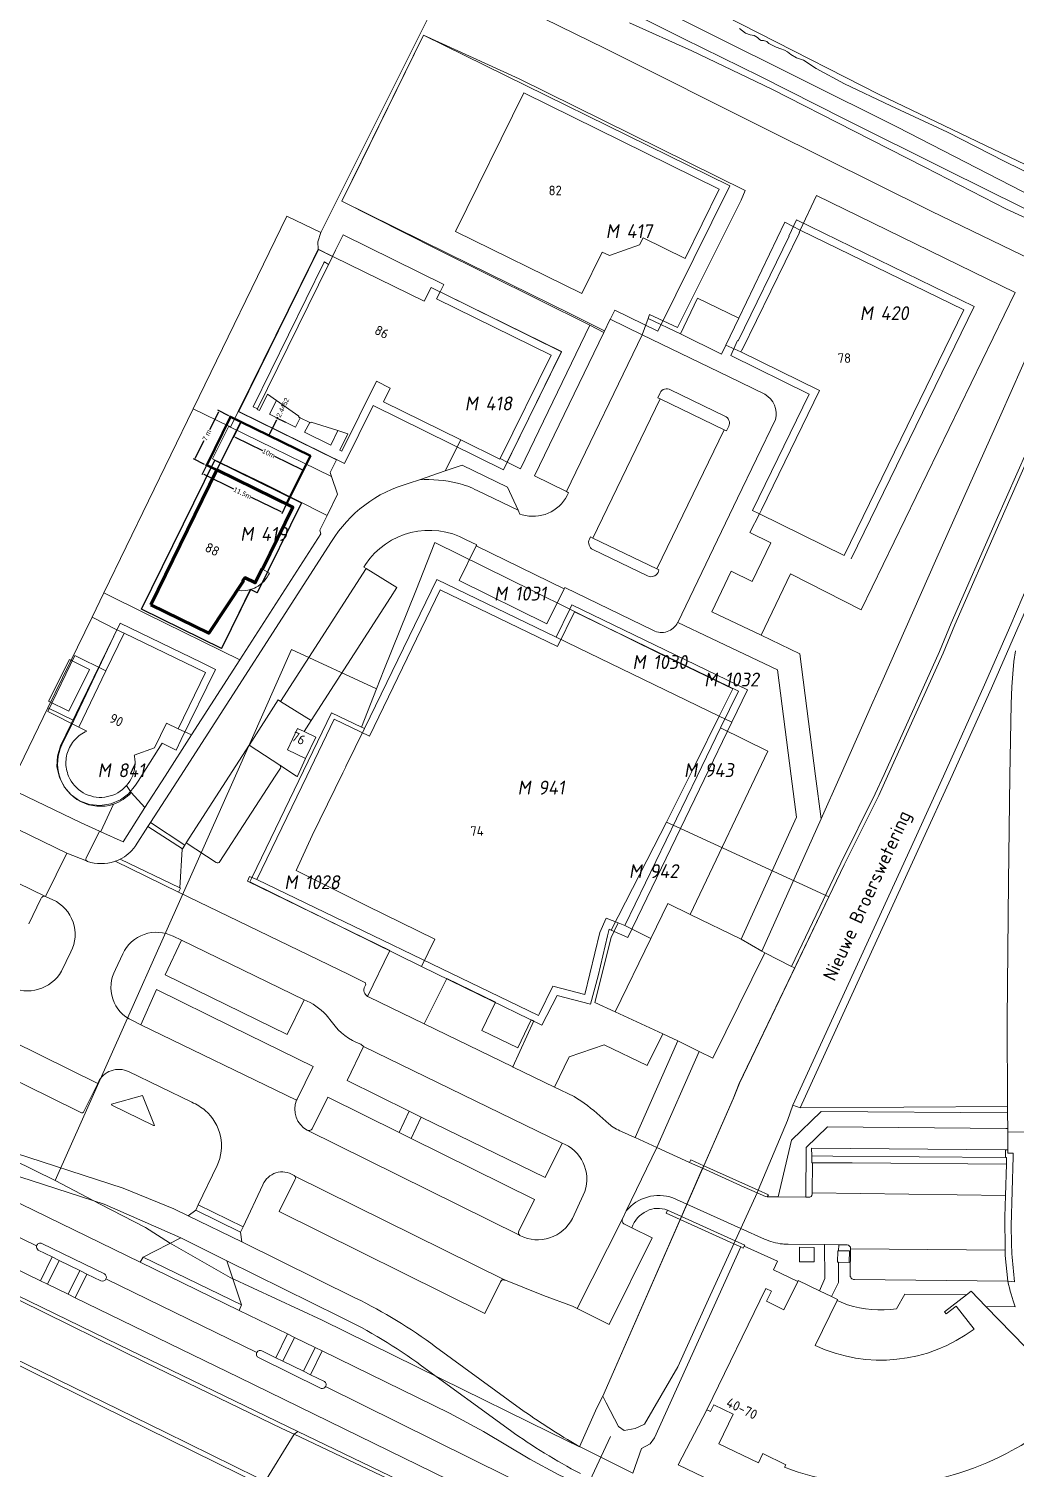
# Model space of a CAD drawing. Header units: metres. Extents: x 152715 to 153336, y 472170 to 473297.
# Drawn here: x 153103.4 to 153231.1, y 472910.4 to 473096.8 of the extents above; entities that cross this region are included whole.
import ezdxf
from ezdxf.enums import TextEntityAlignment as Align
from ezdxf.lldxf.tags import DXFTag

# ---------------------------------------------------------------- set-up
doc = ezdxf.new("R2010")
doc.units = ezdxf.units.M
for name, color, linetype, lineweight in [('B-WE-KG-GRENS_KADASTRAAL-G', 150, 'KG-KADASTRAAL-SO', 18), ('B-WE-OG-BEBOUWING-T50', 7, 'Continuous', 50), ('B-WE-OG-TOPOGRAFIE-G', 8, 'Continuous', 0), ('B-WE-OG-TOPOGRAFIE-T70', 7, 'Continuous', 70)]:
    doc.layers.add(name, color=color, linetype=linetype, lineweight=lineweight)
doc.layers.add('B-WE-KG-GRENS_KADASTRAAL-S', color=7, linetype='Continuous')
doc.styles.add('Legend', font='calibri.ttf')
doc.styles.add('NLCS-ISO', font='', dxfattribs={"height": 1.8})
doc.styles.add('NLCS-ISO-M250-T50', font='', dxfattribs={"height": 1.25})
doc.styles.add('NLCS-ISO-M250-T70', font='', dxfattribs={"height": 1.75})
doc.styles.get("Standard").update_dxf_attribs({"font": 'arial.ttf'})
doc.styles.get('NLCS-ISO').set_extended_font_data('NLCS-ISO')
doc.styles.get('NLCS-ISO-M250-T50').set_extended_font_data('NLCS-ISO')
doc.styles.get('NLCS-ISO-M250-T70').set_extended_font_data('NLCS-ISO')
tags = doc.linetypes.add('KG-KADASTRAAL-SO', pattern='A,5.5,-2,["K",Standard,S=1.8,R=0,X=0,Y=-0.9],-2,5.5,-2,[5,NLCS.SHX,S=0.75,R=0,X=0,Y=0],-2', length=19).pattern_tags.tags
tags[6] = DXFTag(74, 10)
doc.dimstyles.get("Standard").update_dxf_attribs({"dimtxt": 0.63, "dimasz": 0.18, "dimexe": 0.18, "dimexo": 0.0625, "dimgap": 0.09, "dimtad": 0, "dimdec": 4, "dimzin": 0, "dimdsep": 46, "dimtxsty": 'Standard', "dimcen": 0.09, "dimadec": 0, "dimazin": 0, "dimtfac": 1, "dimtdec": 4, "dimtofl": 0, "dimtmove": 0, "dimatfit": 3, "dimfxl": 1, "dimtolj": 1, "dimtzin": 0, "dimarcsym": 0})

# ---------------------------------------------------------------- blocks, each defined once
blk = doc.blocks.new('SKG-PERCEELNUMMER-SO')
at = {"style": 'NLCS-ISO', "oblique": 10, "flags": 1}
for tag, p in [('GEMEENTECODE', (0, 2.55)), ('PERCEELGROOTTE', (0, -2.45))]:
    blk.add_attdef(tag, text='', height=1.8, dxfattribs=at).set_placement(p, align=Align.MIDDLE_CENTER)
at = {"style": 'NLCS-ISO', "oblique": 10}
blk.add_attdef('SECTIE', text='', height=1.8, dxfattribs=at).set_placement((-0.5, 0), align=Align.MIDDLE_RIGHT)
blk.add_attdef('PERCEELNUMMER', text='', height=1.8, dxfattribs=at).set_placement((0.5, 0), align=Align.MIDDLE_LEFT)
blk = doc.blocks.new('*D2')
at = {"color": 0, "lineweight": -2, "transparency": 16777216}
for p, q in [((153127.96, 473047.13), (153126.81, 473044.84)), ((153129.33, 473046.65), (153127.88, 473047.37)), ((153124.97, 473041.16), (153126.12, 473043.45)), ((153126.18, 473040.35), (153124.73, 473041.08))]:
    blk.add_line(p, q, dxfattribs=at)
at = {"color": 0, "transparency": 16777216}
for points in [[(153127.94, 473047.15), (153127.99, 473047.12), (153128.04, 473047.29)], [(153124.95, 473041.17), (153125, 473041.14), (153124.89, 473041)]]:
    blk.add_solid(points, dxfattribs=at)
at = {"layer": 'Defpoints', "color": 0, "transparency": 16777216}
for p in [(153129.39, 473046.62), (153124.89, 473041), (153126.24, 473040.32)]:
    blk.add_point(p, dxfattribs=at)
at = {"color": 0, "transparency": 16777216, "insert": (153126.47, 473044.14), "char_height": 0.63, "attachment_point": 5, "rotation": 63.437}
blk.add_mtext('\\A1;7 m', dxfattribs=at)
blk = doc.blocks.new('*D3')
at = {"color": 0, "lineweight": -2, "transparency": 16777216}
for p, q in [((153130.87, 473045.85), (153129.88, 473043.82)), ((153130.12, 473043.9), (153133.68, 473042.17)), ((153138.81, 473039.67), (153135.25, 473041.4)), ((153139.88, 473041.46), (153138.89, 473039.43))]:
    blk.add_line(p, q, dxfattribs=at)
at = {"color": 0, "transparency": 16777216}
for points in [[(153130.14, 473043.93), (153130.11, 473043.87), (153129.96, 473043.98)], [(153138.82, 473039.69), (153138.79, 473039.64), (153138.97, 473039.59)]]:
    blk.add_solid(points, dxfattribs=at)
at = {"layer": 'Defpoints', "color": 0, "transparency": 16777216}
for p in [(153130.9, 473045.91), (153139.91, 473041.52), (153138.97, 473039.59)]:
    blk.add_point(p, dxfattribs=at)
at = {"color": 0, "transparency": 16777216, "insert": (153134.47, 473041.78), "char_height": 0.63, "attachment_point": 5, "rotation": 334.004}
blk.add_mtext('\\A1;10m', dxfattribs=at)
blk = doc.blocks.new('*D5')
at = {"color": 0, "lineweight": -2, "transparency": 16777216}
for p, q in [((153134.6, 473044.27), (153135.52, 473046.14)), ((153136.68, 473045.77), (153135.44, 473046.38)), ((153135.6, 473046.3), (153135.68, 473046.46)), ((153135.6, 473043.58), (153134.36, 473044.19))]:
    blk.add_line(p, q, dxfattribs=at)
at = {"color": 0, "transparency": 16777216}
for points in [[(153135.5, 473046.15), (153135.55, 473046.13), (153135.6, 473046.3)], [(153134.58, 473044.28), (153134.63, 473044.26), (153134.52, 473044.11)]]:
    blk.add_solid(points, dxfattribs=at)
at = {"layer": 'Defpoints', "color": 0, "transparency": 16777216}
for p in [(153135.6, 473046.3), (153136.74, 473045.74), (153135.66, 473043.55)]:
    blk.add_point(p, dxfattribs=at)
at = {"color": 0, "transparency": 16777216, "insert": (153136.3, 473047.72), "char_height": 0.63, "attachment_point": 5, "rotation": 63.765}
blk.add_mtext('\\A1;2.4452', dxfattribs=at)
blk = doc.blocks.new('*D6')
at = {"color": 0, "lineweight": -2, "transparency": 16777216}
for p, q in [((153126.43, 473040.2), (153125.84, 473038.99)), ((153126.08, 473039.08), (153129.92, 473037.21)), ((153136.08, 473034.22), (153132.24, 473036.09)), ((153136.75, 473035.19), (153136.16, 473033.98))]:
    blk.add_line(p, q, dxfattribs=at)
at = {"color": 0, "transparency": 16777216}
for points in [[(153126.09, 473039.1), (153126.07, 473039.05), (153125.92, 473039.16)], [(153136.09, 473034.25), (153136.06, 473034.2), (153136.24, 473034.14)]]:
    blk.add_solid(points, dxfattribs=at)
at = {"layer": 'Defpoints', "color": 0, "transparency": 16777216}
for p in [(153126.45, 473040.26), (153136.78, 473035.25), (153136.24, 473034.14)]:
    blk.add_point(p, dxfattribs=at)
at = {"color": 0, "transparency": 16777216, "insert": (153131.08, 473036.65), "char_height": 0.63, "attachment_point": 5, "rotation": 334.0995, "style": 'Legend'}
blk.add_mtext('\\A1;11.5m', dxfattribs=at)

msp = doc.modelspace()

# ---------------------------------------------------------------- linework, layer by layer
for p, q in [((153127.767, 473039.64), (153130.9011, 473045.90896)), ((153130.9011, 473045.90896), (153129.38865, 473046.62032)), ((153130.9011, 473045.90896), (153139.90975, 473041.51594)), ((153126.24048, 473040.32342), (153127.72155, 473039.55264)), ((153136.77564, 473035.24698), (153139.90975, 473041.51594)), ((153136.77564, 473035.24698), (153136.77564, 473035.24698))]:
    msp.add_line(p, q)
at = {"color": 242, "lineweight": 40, "true_color": 0xcd2027}
msp.add_lwpolyline([(153127.767, 473039.64), (153136.77564, 473035.24698), (153139.88235, 473041.45976), (153130.8745, 473045.8524), (153129.54195, 473046.5411), (153129.54195, 473046.5411), (153126.45373, 473040.25914), (153127.767, 473039.64), (153136.77564, 473035.24698), (153136.77564, 473035.24698)], dxfattribs=at)
at = {"transparency": 33554526}
msp.add_lwpolyline([(153118.03, 473021.61), (153127.505, 473040.909), (153138.72, 473035.388), (153132.996, 473023.731), (153132.12481, 473024.15884), (153128.347, 473016.531), (153118.03, 473021.61), (153118.03, 473021.61), (153118.03, 473021.61)], dxfattribs=at)
at = {"layer": 'B-WE-KG-GRENS_KADASTRAAL-G'}
for points in [[(152992.362, 473198.726), (153040.171, 473172.195), (153068.697, 473156.895), (153105.051, 473138.577), (153146.048, 473118.419), (153178.568, 473102.656), (153215.871, 473084.043), (153233.479, 473074.954), (153245.305, 473070.092)], [(153197.103, 473034.394), (153204.461, 473049.462), (153194.297, 473054.445), (153195.149, 473056.384), (153195.238, 473056.362), (153201.839, 473069.895), (153201.792, 473069.916), (153202.82, 473072.023), (153225.797, 473060.813), (153209.862, 473028.148)], [(153172.372, 473054.967), (153155.513, 473063.283), (153154.616, 473061.476), (153140.906, 473068.203), (153130.59, 473047.193)], [(153207.012, 472984.392), (153208.99, 472988.51), (153213.46, 472997.49), (153214.59, 473000), (153221.78, 473015.94), (153223.31, 473019.6), (153229.12, 473032.88), (153235.81, 473048.02), (153243.9, 473065.74)], [(153164.883, 473039.669), (153172.372, 473054.967)], [(153147.988, 473048.005), (153144.27, 473040.458)], [(153147.988, 473048.005), (153164.883, 473039.669)], [(153130.59, 473047.193), (153144.27, 473040.458)], [(153127.505, 473040.909), (153137.822, 473035.83), (153138.72, 473035.388), (153132.996, 473023.731), (153132.098, 473024.172), (153128.347, 473016.531), (153118.03, 473021.61)], [(153118.03, 473021.61), (153127.505, 473040.909)], [(153198.001, 473033.954), (153197.103, 473034.394)], [(153208.963, 473028.588), (153198.001, 473033.954)], [(153106.821, 472947.626), (153093.103, 472954.376), (153072.809, 472964.233), (153054.989, 472972.792), (153041.073, 472979.75), (153015.501, 472992.369), (152994.337, 473002.661), (152974.601, 473012.208), (152954.458, 473022.14), (152943.227, 473027.644), (152937.5, 473030.368)], [(153148.437, 473011.314), (153149.389, 473013.738), (153153.542, 473023.983), (153155.982, 473030.245), (153168.771, 473023.944), (153173.471, 473021.62)], [(153146.866, 473006.163), (153156.224, 473025.465), (153171.707, 473017.974)], [(153171.707, 473017.974), (153173.471, 473021.62)], [(153173.471, 473021.62), (153173.742, 473022.179), (153196.469, 473011.182)], [(153173.471, 473021.62), (153174.072, 473021.323)], [(153174.072, 473021.323), (153185.084, 473015.878), (153194.549, 473011.295), (153192.808, 473007.766)], [(153171.707, 473017.974), (153192.808, 473007.766)], [(153106.821, 472947.626), (153130.199, 473000.028), (153137.428, 473016.383), (153148.437, 473011.314)], [(153146.485, 473006.347), (153148.437, 473011.314)], [(153196.469, 473011.182), (153194.436, 473006.978)], [(153132.328, 472986.905), (153142.615, 473008.216)], [(153146.485, 473006.347), (153142.615, 473008.216)], [(153192.808, 473007.766), (153189.74, 473001.543), (153185.963, 472994.055)], [(153194.436, 473006.978), (153190.851, 472999.565)], [(153192.808, 473007.766), (153194.436, 473006.978)], [(153144.477, 473001.235), (153146.866, 473006.163)], [(153146.866, 473006.163), (153146.485, 473006.347)], [(153144.094, 473000.446), (153144.464, 473001.202)], [(153144.464, 473001.202), (153144.477, 473001.235)], [(153154.267, 472975.369), (153155.984, 472978.903), (153147.173, 472983.218), (153138.034, 472987.803), (153140.117, 472992.315), (153144.094, 473000.446)], [(153190.851, 472999.565), (153187.781, 472993.22)], [(153178.817, 472980.07), (153184.34, 472990.837), (153185.963, 472994.055)], [(153185.963, 472994.055), (153187.781, 472993.22)], [(153187.781, 472993.22), (153180.961, 472979.121)], [(153187.781, 472993.22), (153207.012, 472984.392)], [(153132.037, 472986.302), (153132.328, 472986.905)], [(153154.267, 472975.369), (153132.037, 472986.302)], [(153176.97, 472918.22), (153177.72, 472919.74), (153194.61, 472958.24), (153195.4, 472960.22), (153207.012, 472984.392)], [(153178.352, 472979.333), (153177.147, 472974.15), (153176.158, 472970.497), (153171.813, 472971.607), (153169.849, 472967.745), (153161.668, 472971.716), (153154.267, 472975.369)], [(153178.551, 472980.187), (153178.352, 472979.333)], [(153178.551, 472980.187), (153178.817, 472980.07)], [(153180.961, 472979.121), (153178.817, 472980.07)], [(153174.709, 472913.179), (153170.904, 472915.041), (153156.698, 472921.999), (153141.385, 472929.544), (153129.483, 472935.087), (153121.627, 472939.563), (153118.522, 472941.573), (153112.676, 472944.587), (153106.821, 472947.626)], [(153176.97, 472918.22), (153174.709, 472913.179)]]:
    msp.add_lwpolyline(points, dxfattribs=at)
for points in [[(153154.536, 473095.957), (153194.154, 473076.441), (153184.837, 473057.616), (153179.3, 473060.348), (153177.969, 473057.659), (153173.644, 473059.792), (153157.672, 473067.672), (153143.94, 473074.447), (153145.266, 473077.139)], [(153117.22, 472998.811), (153117.569, 472999.357), (153120.7, 473004.255), (153122.498, 473003.379), (153123.154, 473004.728), (153127.573, 473013.828), (153125.774, 473014.701), (153115.242, 473019.815), (153110.176, 473009.379), (153108.911, 473006.774), (153107.525, 473003.919), (153107.123, 473002.585), (153107.066, 473001.234), (153107.377, 472999.809), (153107.981, 472998.619), (153108.894, 472997.575), (153109.997, 472996.814), (153111.26, 472996.341), (153112.641, 472996.191), (153114.024, 472996.395), (153115.3, 472996.935), (153116.324, 472997.703)]]:
    msp.add_lwpolyline(points, close=True, dxfattribs=at)
at = {"layer": 'B-WE-OG-TOPOGRAFIE-G'}
for points in [[(153243.448, 473074.259), (153238.792, 473076.113), (153213.522, 473088.237), (153182.356, 473104.168), (153147.326, 473121.274), (153117.984, 473136.578), (153095.032, 473147.871), (153073.046, 473158.58), (153047.356, 473173.105), (153019.271, 473187.676), (152949.428, 473226.095), (152939.242, 473232.577)], [(153243.576, 473067.444), (153243.44, 473067.58), (153242.924, 473067.962), (153236.845, 473071.262), (153222.309, 473078.471), (153209.06, 473085.081), (153198.076, 473090.63), (153188.217, 473095.474), (153170.27, 473104.499), (153156.953, 473111.183), (153149.43, 473114.885), (153136.329, 473121.111), (153125.445, 473126.297), (153114.997, 473131.488), (153095.51, 473141.11)], [(153141.236, 473070.379), (153158.01, 473104.022)], [(153166.229, 473100), (153178.02, 473094.23), (153199.31, 473083.55), (153220.24, 473073.15), (153237.296, 473064.922), (153229.28, 473046.8), (153220.99, 473028.28), (153213.86, 473012.15), (153212.68, 473009.57), (153208.451, 473000)], [(153189.259, 473093.887), (153181.204, 473097.529)], [(153195.446, 473096.781), (153196.206, 473096.196), (153196.787, 473095.998), (153197.317, 473095.9), (153197.759, 473095.651), (153197.879, 473095.515), (153198.02, 473095.364), (153198.24, 473095.261), (153198.52, 473095.233), (153198.954, 473095.111), (153199.235, 473094.869), (153199.677, 473094.627), (153200.17, 473094.398), (153200.771, 473094.149)], [(153203.294, 472957.056), (153219.005, 472991.4), (153222.731, 472999.588), (153228.064, 473011.404), (153231.477, 473019.201), (153232.957, 473022.63), (153238.789, 473035.824), (153244.62, 473048.125), (153251.62, 473064.062), (153253.043, 473066.717), (153257.079, 473076.206), (153259.618, 473082.091), (153262.343, 473087.63), (153263.045, 473088.736), (153263.826, 473090.206), (153264.53, 473090.47), (153267.21, 473096.192), (153267.35, 473096.948)], [(153156.223, 473068.22), (153143.94, 473074.447), (153154.536, 473095.957), (153166.89, 473090.262)], [(153199.629, 473088.932), (153189.259, 473093.887)], [(153200.771, 473094.149), (153201.245, 473093.982), (153201.624, 473093.766), (153202.059, 473093.416), (153202.792, 473092.983), (153203.714, 473092.695), (153205.343, 473091.639), (153209.011, 473089.638), (153215.04, 473086.781), (153222.348, 473083.392), (153229.683, 473079.612), (153236.116, 473076.464), (153239.459, 473075.056), (153243.461, 473073.595)], [(153195.646, 473074.592), (153196.167, 473075.84), (153166.89, 473090.262)], [(153210.263, 473083.495), (153199.629, 473088.932)], [(153221.82, 473000), (153227.15, 473011.81), (153230.56, 473019.6), (153232.04, 473023.03), (153237.88, 473036.24), (153243.71, 473048.54), (153250.72, 473064.5), (153252.14, 473067.15), (153256.16, 473076.6), (153258.71, 473082.51), (153261.47, 473088.12), (153262.18, 473089.24)], [(153158.673, 473070.524), (153167.505, 473088.454), (153192.814, 473075.987)], [(153133.687, 472908.161), (153082.769, 472933.223), (152997.838, 472974.631), (152845.173, 473049.508), (152768.708, 473086.285)], [(153219.403, 473078.865), (153210.263, 473083.495)], [(153229.972, 473073.41), (153219.403, 473078.865)], [(153192.814, 473075.987), (153188.377, 473067.023), (153182.957, 473069.706), (153182.495, 473068.777), (153178.585, 473067.415), (153177.66, 473067.856), (153174.996, 473062.473), (153158.673, 473070.524)], [(153195.646, 473074.592), (153187.384, 473058.081), (153183.795, 473059.77), (153183.582, 473059.273)], [(153203.28, 473070.686), (153205.38, 473075.184), (153231.098, 473062.604), (153211.169, 473021.522), (153202.04, 473026.198), (153198.232, 473018.233)], [(153124.71, 473047.566), (153136.828, 473072.519), (153141.236, 473070.379)], [(153240.885, 473068.457), (153229.972, 473073.41)], [(153141.236, 473070.379), (153140.846, 473069.182)], [(153142.756, 473067.298), (153143.141, 473068.079), (153144.124, 473070.071), (153157.129, 473063.657), (153156.656, 473062.697)], [(153195.355, 473059.297), (153201.279, 473071.71), (153203.28, 473070.686)], [(153195.598, 473054.921), (153195.726, 473055.212), (153195.783, 473055.198), (153203.192, 473070.386), (153203.144, 473070.407), (153203.28, 473070.686)], [(153203.28, 473070.686), (153224.46, 473060.353), (153208.963, 473028.588)], [(153140.249, 473066.897), (153140.891, 473068.223)], [(153140.891, 473068.223), (153140.846, 473069.182)], [(153140.891, 473068.223), (153142.756, 473067.298)], [(153156.223, 473068.22), (153176.06, 473058.392)], [(153130.528, 473047.22), (153140.249, 473066.897)], [(153141.615, 473066.452), (153132.486, 473047.834)], [(153133.024, 473047.566), (153142.24, 473066.252)], [(153141.7, 473066.599), (153141.615, 473066.452)], [(153141.7, 473066.599), (153142.24, 473066.252)], [(153142.24, 473066.252), (153142.418, 473066.611)], [(153142.418, 473066.611), (153142.756, 473067.298)], [(153214.592, 473000), (153221.78, 473015.94), (153223.31, 473019.6), (153229.12, 473032.88), (153235.81, 473048.02), (153243.9, 473065.74)], [(153156.656, 473062.697), (153156.214, 473061.8), (153171.03, 473054.493), (153164.449, 473041.118)], [(153156.656, 473062.697), (153172.368, 473054.948), (153165.342, 473040.667)], [(153187.782, 473057.261), (153190.002, 473061.884), (153195.355, 473059.297)], [(153182.81, 473057.15), (153178.686, 473059.147), (153177.865, 473057.451)], [(153183.582, 473059.273), (153182.81, 473057.15)], [(153183.582, 473059.273), (153187.782, 473057.261)], [(153193.679, 473055.817), (153195.355, 473059.297)], [(153176.06, 473058.392), (153167.092, 473039.783), (153165.342, 473040.667)], [(153177.865, 473057.451), (153168.884, 473038.887), (153173.025, 473036.833)], [(153182.81, 473057.15), (153173.025, 473036.833)], [(153176.06, 473058.392), (153177.865, 473057.451)], [(153182.81, 473057.15), (153193.986, 473051.738)], [(153193.116, 473054.649), (153187.782, 473057.261)], [(153193.116, 473054.649), (153193.679, 473055.817)], [(153195.598, 473054.921), (153193.679, 473055.817)], [(153198.254, 473034.472), (153205.798, 473049.92), (153195.598, 473054.921)], [(153193.986, 473051.738), (153198.705, 473049.453)], [(153135.482, 473048.626), (153134.301, 473049.448), (153133.267, 473047.327), (153132.976, 473047.468), (153133.024, 473047.566)], [(153159.335, 473043.522), (153149.331, 473048.458), (153150.211, 473050.241), (153148.412, 473051.128), (153143.948, 473042.066), (153143.665, 473042.199), (153144.707, 473044.323), (153143.429, 473044.731)], [(153185.162, 473049.619), (153184.862, 473049), (153185.151, 473048.86)], [(153193.537, 473046.619), (153186.484, 473050.035)], [(153133.024, 473047.566), (153132.486, 473047.834)], [(153138.566, 473046.403), (153137.94, 473045.169), (153134.576, 473046.86), (153135.482, 473048.626)], [(153138.566, 473046.403), (153138.334, 473046.516), (153138.377, 473046.613), (153135.482, 473048.626)], [(153176.429, 473030.832), (153185.151, 473048.86)], [(153185.151, 473048.86), (153193.429, 473044.845)], [(153228.662, 473033.081), (153235.354, 473048.225)], [(153113.133, 473023.727), (153124.71, 473047.566)], [(153124.71, 473047.566), (153129.309, 473045.314)], [(153130.528, 473047.22), (153129.539, 473045.201)], [(153142.622, 473038.794), (153142.445, 473039.316), (153143.252, 473040.955), (153130.528, 473047.22)], [(153139.791, 473045.806), (153138.566, 473046.403)], [(153139.791, 473045.806), (153139.131, 473044.536)], [(153143.429, 473044.731), (153139.992, 473045.83), (153139.943, 473045.732), (153139.791, 473045.806)], [(153200.087, 473046.171), (153195.177, 473035.984)], [(153142.044, 473033.766), (153134.019, 473037.793), (153127.203, 473041.096), (153129.309, 473045.314)], [(153129.309, 473045.314), (153129.539, 473045.201)], [(153129.539, 473045.201), (153142.622, 473038.794)], [(153142.523, 473042.868), (153139.131, 473044.536)], [(153143.429, 473044.731), (153142.523, 473042.868)], [(153193.429, 473044.845), (153184.713, 473026.856)], [(153193.429, 473044.845), (153193.748, 473044.69), (153194.028, 473045.299)], [(153157.329, 473039.508), (153159.335, 473043.522)], [(153164.449, 473041.118), (153164.402, 473041.022), (153159.335, 473043.522)], [(153166.763, 473034.435), (153165.377, 473037.407), (153159.535, 473040.253), (153157.329, 473039.508)], [(153165.342, 473040.667), (153164.449, 473041.118)], [(153142.044, 473033.766), (153143.397, 473036.513), (153142.622, 473038.794)], [(153153.984, 473038.379), (153152.644, 473037.927)], [(153157.329, 473039.508), (153153.984, 473038.379)], [(153166.763, 473034.435), (153161.485, 473036.967)], [(153173.025, 473036.833), (153173.3, 473036.697), (153173.135, 473036.322)], [(153195.177, 473035.984), (153187.43, 473019.91)], [(153141.088, 473031.826), (153142.044, 473033.766)], [(153167.277, 473033.844), (153167.003, 473033.922), (153166.763, 473034.435)], [(153198.001, 473033.954), (153196.773, 473031.525), (153199.471, 473030.198), (153197.048, 473025.206), (153194.343, 473026.533), (153191.832, 473021.275), (153198.232, 473018.233)], [(153198.001, 473033.954), (153198.254, 473034.472)], [(153208.963, 473028.588), (153198.001, 473033.954)], [(153222.85, 473019.797), (153228.662, 473033.081)], [(153130.732, 473015.042), (153141.223, 473031.372)], [(153141.088, 473031.826), (153141.223, 473031.372)], [(153176.429, 473030.832), (153176.14, 473030.971), (153175.998, 473030.68)], [(153184.713, 473026.856), (153176.429, 473030.832)], [(153142.621, 473030.36), (153123.05, 473000)], [(153161.348, 473029.829), (153159.132, 473025.32), (153170.497, 473019.734), (153172.728, 473024.272)], [(153161.408, 473029.952), (153160.036, 473030.612)], [(153161.408, 473029.952), (153161.348, 473029.829)], [(153172.728, 473024.272), (153161.348, 473029.829)], [(153176.454, 473029.332), (153183.529, 473025.914)], [(153146.998, 473027.4), (153146.798, 473027.036), (153147.074, 473026.867)], [(153133.678, 473026.78), (153134.561, 473026.292), (153134.443, 473026.049), (153134.277, 473025.765), (153134.148, 473025.577), (153133.847, 473025.214), (153133.608, 473024.982), (153133.394, 473024.804), (153133.126, 473024.614), (153132.865, 473024.461), (153132.651, 473024.354), (153132.384, 473024.244), (153132.104, 473024.152), (153131.794, 473024.077), (153131.461, 473024.026), (153130.931, 473024.005), (153130.402, 473024.058), (153131.21, 473025.28)], [(153135.999, 473009.678), (153147.074, 473026.867)], [(153147.074, 473026.867), (153151.067, 473024.426), (153150.264, 473023.132), (153139.983, 473007.205)], [(153184.883, 473026.369), (153185.002, 473026.717), (153184.713, 473026.856)], [(153111.611, 473020.592), (153113.133, 473023.727)], [(153118.615, 473021.014), (153113.133, 473023.727)], [(153147.523, 473005.181), (153156.689, 473024.13), (153171.875, 473016.783)], [(153172.728, 473024.272), (153172.812, 473024.443)], [(153184.273, 473018.876), (153172.812, 473024.443)], [(153105.9, 473008.833), (153111.611, 473020.592)], [(153114.834, 473018.959), (153111.611, 473020.592)], [(153130.732, 473015.042), (153118.615, 473021.014)], [(153171.875, 473016.783), (153174.053, 473021.284), (153195.279, 473011.015), (153192.971, 473006.243)], [(153187.43, 473019.91), (153187.417, 473019.883)], [(153202.105, 473000), (153200.331, 473013.766), (153191.791, 473017.803), (153187.43, 473019.91)], [(153221.322, 473016.139), (153222.85, 473019.797)], [(153114.834, 473018.959), (153109.238, 473007.22)], [(153113.413, 473013.648), (153115.762, 473018.511)], [(153115.762, 473018.511), (153114.834, 473018.959)], [(153115.762, 473018.511), (153126.289, 473013.427), (153122.768, 473006.137)], [(153198.232, 473018.233), (153203.255, 473015.846), (153205.283, 473000)], [(153214.136, 473000.206), (153221.322, 473016.139)], [(153230.94, 473014.83), (153231.17, 473016.21)], [(153105.875, 473008.387), (153109.361, 473015.605)], [(153109.361, 473015.605), (153113.413, 473013.648)], [(153124.496, 473005.334), (153130.732, 473015.042)], [(153230.8, 473013.26), (153230.94, 473014.83)], [(153109.891, 473006.355), (153113.413, 473013.648)], [(153230.68, 473011.55), (153230.8, 473013.26)], [(153230.58, 473009.38), (153230.68, 473011.55)], [(153105.9, 473008.833), (153101.63, 473000)], [(153105.9, 473008.833), (153109.238, 473007.22)], [(153131.975, 473004.059), (153135.703, 473009.862), (153135.999, 473009.678)], [(153135.999, 473009.678), (153139.983, 473007.205)], [(153230.42, 473000), (153230.58, 473009.38)], [(153132.98, 472909.213), (153121.08, 472915.065), (153103.187, 472923.816), (153087.894, 472931.242), (153071.181, 472939.45), (153049.966, 472949.88), (153032.927, 472958.174), (153015.398, 472967.015), (153002.188, 472973.465), (152994.452, 472976.984), (152976.547, 472985.662), (152956.675, 472995.448), (152933.454, 473006.864)], [(153109.891, 473006.355), (153105.875, 473008.387)], [(153109.238, 473007.22), (153107.699, 473004.033)], [(153122.768, 473006.137), (153121.256, 473006.873), (153119.678, 473003.666), (153117.069, 473002.716)], [(153139.983, 473007.205), (153139.05, 473005.759)], [(153147.523, 473005.181), (153142.958, 473007.385), (153139.393, 473000)], [(153110.773, 472997.688), (153110.452, 472997.857), (153110.146, 472998.052), (153109.857, 472998.271), (153109.586, 472998.512), (153109.336, 472998.775), (153109.108, 472999.057), (153108.904, 472999.356), (153108.724, 472999.671), (153108.571, 473000), (153108.484, 473000.224), (153108.41, 473000.453), (153108.347, 473000.685), (153108.297, 473000.92), (153108.26, 473001.158), (153108.236, 473001.397), (153108.225, 473001.637), (153108.226, 473001.878), (153108.241, 473002.118), (153108.268, 473002.356), (153108.308, 473002.593), (153108.361, 473002.828), (153108.426, 473003.059), (153108.504, 473003.287), (153108.593, 473003.51), (153108.695, 473003.728), (153108.808, 473003.94), (153108.932, 473004.146), (153109.067, 473004.345), (153109.213, 473004.536), (153109.369, 473004.719), (153109.534, 473004.894), (153109.708, 473005.059), (153109.892, 473005.215), (153110.083, 473005.361), (153110.281, 473005.496), (153110.487, 473005.621), (153110.699, 473005.734), (153110.917, 473005.836), (153109.891, 473006.355)], [(153121.069, 473000), (153124.496, 473005.334)], [(153124.496, 473005.334), (153122.768, 473006.137)], [(153138.196, 473006.16), (153136.896, 473003.391)], [(153139.05, 473005.759), (153138.196, 473006.16)], [(153139.26, 473002.281), (153140.56, 473005.05), (153139.05, 473005.759)], [(153192.971, 473006.243), (153199.084, 473003.219), (153189.058, 472982.103)], [(153192.971, 473006.243), (153189.951, 473000)], [(153129.368, 473000), (153131.94, 473004.005)], [(153131.94, 473004.005), (153131.975, 473004.059)], [(153135.907, 473001.418), (153131.94, 473004.005)], [(153136.896, 473003.391), (153139.26, 473002.281)], [(153117.069, 473002.716), (153117.089, 473002.623), (153117.107, 473002.529), (153117.123, 473002.435), (153117.137, 473002.34), (153117.149, 473002.245), (153117.159, 473002.15), (153117.167, 473002.055), (153117.173, 473001.96), (153117.177, 473001.865), (153117.179, 473001.769), (153117.179, 473001.674), (153117.176, 473001.578), (153117.172, 473001.483), (153117.166, 473001.387), (153117.158, 473001.292), (153117.147, 473001.197), (153117.135, 473001.103), (153117.121, 473001.008), (153117.104, 473000.914), (153117.086, 473000.82), (153117.066, 473000.727), (153117.044, 473000.634), (153117.019, 473000.542), (153116.993, 473000.45), (153116.965, 473000.359), (153116.935, 473000.268), (153116.903, 473000.178), (153116.869, 473000.089), (153116.833, 473000), (153116.68, 472999.672), (153116.5, 472999.357), (153116.296, 472999.057), (153116.068, 472998.775)], [(153135.319, 473000), (153135.994, 473001.038)], [(153135.907, 473001.418), (153138.081, 473000)], [(153138.189, 473000), (153139.26, 473002.281)], [(153105.96, 472958.51), (153071.76, 472975.3), (153027.64, 472996.91), (153027.549, 472997.024), (153027.55, 472997.17), (153028.904, 473000)], [(153087.8, 473000), (153108.329, 472990.047)], [(153118.455, 472995.93), (153121.069, 473000)], [(153123.05, 473000), (153119.17, 472993.981)], [(153123.81, 472991.347), (153129.368, 473000)], [(153128.131, 472988.938), (153135.319, 473000)], [(153139.393, 473000), (153132.931, 472986.614)], [(153138.081, 473000), (153138.164, 472999.946), (153138.189, 473000)], [(153189.951, 473000), (153180.598, 472980.668)], [(153195.647, 472978.877), (153202.787, 472994.71), (153202.105, 473000)], [(153202.348, 472957.388), (153218.12, 472991.83), (153221.82, 473000)], [(153214.592, 473000), (153213.46, 472997.49), (153208.99, 472988.51), (153202.579, 472975.164)], [(153205.283, 473000), (153205.989, 472994.483)], [(153208.451, 473000), (153205.989, 472994.483)], [(153213.008, 472997.704), (153214.136, 473000.206)], [(153230.23, 472986.33), (153230.42, 473000)], [(153100.882, 472998.452), (153110.183, 472993.956), (153112.569, 472992.882)], [(153116.068, 472998.775), (153115.818, 472998.513), (153115.547, 472998.271), (153115.258, 472998.052), (153114.952, 472997.857), (153114.632, 472997.688), (153114.298, 472997.545), (153113.955, 472997.43), (153113.603, 472997.343), (153113.245, 472997.284), (153112.883, 472997.255), (153112.521, 472997.255), (153112.159, 472997.284), (153111.802, 472997.342), (153111.45, 472997.43), (153111.106, 472997.545), (153110.773, 472997.688)], [(153116.681, 472997.863), (153116.068, 472998.775)], [(153116.681, 472997.863), (153118.455, 472995.93)], [(153208.541, 472988.73), (153213.008, 472997.704)], [(153082.269, 472995.513), (153082.367, 472995.717), (153105.603, 472984.41)], [(153112.747, 472992.801), (153115.616, 472991.511), (153118.455, 472995.93)], [(153112.759, 472992.826), (153114.397, 472996.363)], [(153119.17, 472993.981), (153118.846, 472993.478)], [(153119.17, 472993.981), (153123.627, 472991.062)], [(153205.989, 472994.483), (153198.329, 472977.318)], [(153110.856, 472989.379), (153112.569, 472992.882)], [(153112.569, 472992.882), (153112.747, 472992.801)], [(153112.747, 472992.801), (153112.759, 472992.826)], [(153118.846, 472993.478), (153117.246, 472990.996)], [(153123.324, 472990.59), (153118.846, 472993.478)], [(153105.603, 472984.41), (153108.329, 472990.047)], [(153108.329, 472990.047), (153110.905, 472989.019)], [(153117.246, 472990.996), (153117.173, 472990.893)], [(153123.283, 472990.526), (153122.967, 472985.559)], [(153123.283, 472990.526), (153123.324, 472990.59)], [(153123.324, 472990.59), (153123.627, 472991.062)], [(153123.627, 472991.062), (153123.81, 472991.347)], [(153123.81, 472991.347), (153127.698, 472988.802)], [(153114.59, 472988.971), (153114.514, 472988.945)], [(153114.59, 472988.971), (153122.804, 472984.996)], [(153115.241, 472989.246), (153122.967, 472985.559)], [(153202.166, 472975.374), (153208.541, 472988.73)], [(153147.276, 472971.474), (153150.177, 472977.436), (153131.724, 472986.418), (153131.975, 472987.016), (153132.931, 472986.614)], [(153132.931, 472986.614), (153169.42, 472969.004)], [(153230.06, 472968.44), (153230.23, 472986.33)], [(153106.55, 472983.982), (153105.603, 472984.41)], [(153122.967, 472985.559), (153123.054, 472985.512), (153122.804, 472984.996)], [(153122.804, 472984.996), (153144.856, 472974.324), (153146.855, 472973.333)], [(153104.99, 472984.117), (153103.419, 472980.895)], [(153183.938, 472978.975), (153186.152, 472983.526), (153189.058, 472982.103)], [(153179.734, 472981.007), (153178.799, 472979.103), (153176.694, 472970.684)], [(153179.734, 472981.007), (153178.152, 472981.629), (153177.361, 472979.735)], [(153180.598, 472980.668), (153179.734, 472981.007)], [(153180.598, 472980.668), (153183.938, 472978.975)], [(153189.058, 472982.103), (153195.647, 472978.877)], [(153123.178, 472978.777), (153121.059, 472974.294), (153136.868, 472966.57), (153139.074, 472971.046)], [(153122.097, 472979.272), (153123.178, 472978.777)], [(153123.178, 472978.777), (153139.074, 472971.046)], [(153177.361, 472979.735), (153175.398, 472971.712), (153171.27, 472972.813), (153169.507, 472969.181)], [(153179.316, 472969.471), (153183.938, 472978.975)], [(153195.647, 472978.877), (153198.329, 472977.318)], [(153107.668, 472974.758), (153108.876, 472977.254)], [(153114.649, 472974.947), (153115.589, 472977)], [(153198.688, 472977.142), (153191.963, 472963.492), (153190.186, 472964.359)], [(153198.329, 472977.318), (153198.688, 472977.142)], [(153202.166, 472975.374), (153198.688, 472977.142)], [(153137.763, 472914.806), (153136.194, 472915.55), (153118.525, 472924.067), (153102.247, 472932.098), (153089.112, 472938.647), (153076.199, 472944.963), (153062.347, 472951.397), (153050.379, 472957.33), (153032.2, 472966.657), (153016.131, 472974.475), (153014.194, 472975.33)], [(153202.579, 472975.164), (153195.406, 472960.232)], [(153202.579, 472975.164), (153202.166, 472975.374)], [(153166.065, 472962.372), (153168.821, 472968.318), (153168.441, 472968.434), (153166.716, 472964.822), (153162.059, 472967.081), (153163.84, 472970.737), (153157.531, 472973.79), (153154.618, 472967.916)], [(153138.237, 472915.166), (153115.06, 472926.37), (153078.69, 472944.05), (153043.72, 472961.37), (153022.65, 472971.595)], [(153138.15, 472958.17), (153140.214, 472962.405), (153129.762, 472967.526), (153119.973, 472972.363), (153117.91, 472967.806)], [(153147.013, 472972.953), (153146.919, 472972.749)], [(153147.402, 472971.411), (153154.618, 472967.916)], [(153176.694, 472970.684), (153179.316, 472969.471)], [(153179.316, 472969.471), (153185.499, 472966.623)], [(153097.469, 472967.56), (153112.338, 472960.216)], [(153117.91, 472967.806), (153116.841, 472968.352)], [(153138.092, 472958.041), (153117.91, 472967.806)], [(153141.897, 472969.075), (153142.738, 472968.078)], [(153154.618, 472967.916), (153166.065, 472962.372)], [(153169.42, 472969.004), (153169.507, 472969.181)], [(153230.131, 472957.24), (153230.06, 472968.44)], [(153171.479, 472959.749), (153173.368, 472963.643), (153177.89, 472965.219), (153183.474, 472962.539), (153185.499, 472966.623)], [(153187.459, 472965.721), (153181.908, 472953.21)], [(153185.499, 472966.623), (153187.459, 472965.721)], [(153187.459, 472965.721), (153190.186, 472964.359)], [(153146.753, 472965.018), (153144.623, 472960.574), (153152.666, 472956.605)], [(153146.386, 472965.296), (153146.753, 472965.018)], [(153146.753, 472965.018), (153172.472, 472952.497)], [(153190.186, 472964.359), (153184.734, 472951.924)], [(153166.065, 472962.372), (153166.131, 472962.34)], [(153166.131, 472962.34), (153171.479, 472959.749)], [(153065.351, 472961.668), (153068.379, 472960.204), (153075.481, 472957.009), (153084.097, 472953.28), (153090.363, 472950.435), (153117.84, 472937.066)], [(153112.338, 472960.216), (153110.502, 472956.487)], [(153112.394, 472960.33), (153112.338, 472960.216)], [(153124.522, 472957.792), (153116.345, 472961.742)], [(153194.631, 472958.292), (153195.406, 472960.232)], [(153064.016, 472958.841), (153104.43, 472939.182)], [(153110.239, 472956.392), (153105.96, 472958.51)], [(153138.092, 472958.041), (153138.15, 472958.17)], [(153151.368, 472953.868), (153142.14, 472958.44), (153140.088, 472954.333)], [(153171.479, 472959.749), (153174.026, 472958.516)], [(153190.801, 472949.562), (153194.631, 472958.292)], [(153152.666, 472956.605), (153151.368, 472953.868)], [(153152.666, 472956.605), (153154.236, 472955.839)], [(153200.447, 472945.532), (153202.179, 472952.883), (153206.004, 472956.589), (153230.136, 472956.408)], [(153202.348, 472957.388), (153201.633, 472955.426)], [(153202.348, 472957.388), (153203.294, 472957.056)], [(153203.294, 472957.056), (153230.131, 472957.24)], [(153230.136, 472956.408), (153230.131, 472957.24)], [(153230.148, 472954.378), (153230.136, 472956.408)], [(153104.94, 472934.667), (153062.4, 472955.422)], [(153152.918, 472953.101), (153154.236, 472955.839)], [(153154.236, 472955.839), (153170.278, 472948.023), (153172.472, 472952.497)], [(153177.346, 472956.015), (153178.5, 472955.001)], [(153201.633, 472955.426), (153197.86, 472946.38)], [(153229.909, 472954.38), (153206.818, 472954.582), (153204.068, 472951.904), (153203.998, 472945.48)], [(153139.475, 472954.167), (153166.957, 472940.571)], [(153152.918, 472953.101), (153151.368, 472953.868)], [(153166.874, 472941.095), (153168.875, 472945.196), (153152.918, 472953.101)], [(153180.149, 472954.011), (153181.86, 472953.232)], [(153181.86, 472953.232), (153181.908, 472953.21)], [(153181.908, 472953.21), (153184.734, 472951.924)], [(153230.148, 472954.378), (153229.909, 472954.38)], [(153230.151, 472953.961), (153230.148, 472954.378)], [(153230.156, 472953.178), (153230.151, 472953.961)], [(153230.151, 472953.961), (153232.267, 472953.924)], [(153230.171, 472951.608), (153230.156, 472953.178)], [(153124.045, 472943.083), (153122.189, 472943.983), (153115.646, 472946.663), (153099.987, 472951.735)], [(153172.864, 472952.328), (153172.472, 472952.497)], [(153180.77, 472943.7), (153184.734, 472951.924)], [(153184.734, 472951.924), (153188.965, 472949.998)], [(153204.804, 472950.826), (153204.744, 472951.827), (153229.88, 472951.611)], [(153204.804, 472950.826), (153207.497, 472950.818), (153229.869, 472950.615)], [(153204.884, 472949.946), (153204.808, 472949.946), (153204.804, 472950.826)], [(153229.869, 472950.615), (153229.88, 472951.611)], [(153230.171, 472951.608), (153229.88, 472951.611)], [(153230.175, 472951.189), (153230.171, 472951.608)], [(153230.851, 472951.194), (153230.175, 472951.189)], [(153230.854, 472950.751), (153230.615, 472941.793)], [(153230.854, 472950.751), (153230.851, 472951.194)], [(153123.09, 472940.205), (153113.198, 472944.575), (153099.132, 472949.131)], [(153125.353, 472944.476), (153127.785, 472949.575)], [(153190.655, 472949.23), (153188.62, 472944.591)], [(153189.112, 472950.323), (153188.965, 472949.998)], [(153188.965, 472949.998), (153190.655, 472949.23)], [(153189.112, 472950.323), (153190.801, 472949.562)], [(153190.801, 472949.562), (153190.655, 472949.23)], [(153190.655, 472949.23), (153196.026, 472946.789), (153197.707, 472946.045)], [(153190.801, 472949.562), (153197.86, 472946.38)], [(153204.839, 472946.063), (153204.884, 472949.946)], [(153229.98, 472949.745), (153210.009, 472949.937), (153204.884, 472949.946)], [(153229.98, 472949.745), (153229.848, 472945.723)], [(153229.869, 472950.615), (153229.983, 472950.614), (153229.98, 472949.745)], [(153133.733, 472947.101), (153131.158, 472941.643)], [(153164.498, 472934.537), (153162.453, 472930.449), (153135.822, 472943.655), (153137.88, 472947.726)], [(153137.878, 472948.199), (153165.021, 472934.783)], [(153173.792, 472942.724), (153175.206, 472945.759)], [(153188.62, 472944.591), (153186.811, 472945.405)], [(153197.707, 472946.045), (153195.606, 472941.446)], [(153197.86, 472946.38), (153197.707, 472946.045)], [(153197.707, 472946.045), (153198.81, 472945.556), (153198.994, 472945.553)], [(153197.86, 472946.38), (153199.173, 472945.788)], [(153199.173, 472945.788), (153198.994, 472945.553)], [(153198.994, 472945.553), (153200.447, 472945.532)], [(153200.447, 472945.532), (153203.998, 472945.48)], [(153203.998, 472945.48), (153204.375, 472945.474)], [(153204.838, 472945.9), (153204.839, 472946.063)], [(153229.848, 472945.723), (153204.839, 472946.063)], [(153229.848, 472945.723), (153229.757, 472942.956), (153229.801, 472938.621)], [(153124.045, 472943.083), (153125.032, 472943.802)], [(153125.032, 472943.802), (153125.353, 472944.476)], [(153125.032, 472943.802), (153130.83, 472940.94)], [(153131.158, 472941.643), (153125.353, 472944.476)], [(153180.26, 472942.682), (153180.77, 472943.7)], [(153186.086, 472943.813), (153185.913, 472943.431), (153187.747, 472942.599)], [(153186.086, 472943.813), (153187.916, 472942.983)], [(153188.62, 472944.591), (153187.916, 472942.983)], [(153195.606, 472941.446), (153188.62, 472944.591)], [(153130.979, 472939.721), (153124.045, 472943.083)], [(153131.158, 472941.643), (153130.83, 472940.94)], [(153174.418, 472931.06), (153180.26, 472942.682)], [(153181.479, 472941.539), (153184.109, 472940.221), (153178.557, 472929.022), (153174.418, 472931.06)], [(153177.72, 472919.74), (153187.747, 472942.599)], [(153180.469, 472942.045), (153181.479, 472941.539)], [(153187.916, 472942.983), (153187.747, 472942.599)], [(153187.747, 472942.599), (153194.693, 472939.448)], [(153187.916, 472942.983), (153194.868, 472939.83)], [(153195.606, 472941.446), (153194.868, 472939.83)], [(153198.661, 472940.071), (153195.606, 472941.446)], [(153113.234, 472935.576), (153105.118, 472939.509)], [(153123.09, 472940.205), (153118.242, 472937.727)], [(153129.053, 472937.268), (153123.09, 472940.205)], [(153130.83, 472940.94), (153130.979, 472939.721)], [(153130.979, 472939.721), (153145.717, 472932.432)], [(153194.868, 472939.83), (153194.693, 472939.448)], [(153194.868, 472939.83), (153196.096, 472939.273), (153196.036, 472939.142)], [(153104.647, 472938.636), (153106.445, 472937.749)], [(153104.94, 472934.667), (153106.445, 472937.749)], [(153106.445, 472937.749), (153107.341, 472937.306)], [(153118.242, 472937.727), (153117.84, 472937.066)], [(153130.947, 472931.541), (153118.242, 472937.727)], [(153181.628, 472909.771), (153182.719, 472912.966), (153183.868, 472913.54), (153184.443, 472914.33), (153195.586, 472939.043)], [(153194.693, 472939.448), (153191.4, 472932.3), (153187.463, 472923.516)], [(153194.693, 472939.448), (153195.586, 472939.043)], [(153195.586, 472939.043), (153195.922, 472938.891), (153196.036, 472939.142)], [(153196.036, 472939.142), (153200.359, 472937.221), (153199.833, 472936.09), (153202.959, 472934.574)], [(153206.451, 472939.342), (153201.745, 472939.401)], [(153205.77, 472933.374), (153206.456, 472934.94), (153206.451, 472939.342)], [(153208.275, 472939.32), (153206.451, 472939.342)], [(153208.263, 472937.06), (153208.12, 472937.063), (153208.152, 472938.56), (153208.259, 472938.559)], [(153208.275, 472939.32), (153208.259, 472938.559)], [(153208.259, 472938.559), (153209.657, 472938.539), (153209.633, 472937.036)], [(153209.374, 472939.306), (153208.275, 472939.32)], [(153209.741, 472935.461), (153209.809, 472938.779)], [(153209.809, 472938.779), (153209.81, 472938.84)], [(153209.809, 472938.779), (153229.801, 472938.621)], [(153229.801, 472938.621), (153229.809, 472937.92), (153230.18, 472934.595)], [(153105.839, 472934.229), (153107.341, 472937.306)], [(153107.341, 472937.306), (153110.032, 472935.979)], [(153108.536, 472932.915), (153110.032, 472935.979)], [(153110.032, 472935.979), (153110.928, 472935.536)], [(153117.84, 472937.066), (153130.666, 472930.825)], [(153129.053, 472937.268), (153143.748, 472929.99)], [(153130.947, 472931.541), (153129.053, 472937.268)], [(153208.263, 472937.06), (153208.239, 472934.458), (153207.335, 472932.617)], [(153209.633, 472937.036), (153208.263, 472937.06)], [(153105.839, 472934.229), (153104.94, 472934.667)], [(153108.536, 472932.915), (153105.839, 472934.229)], [(153109.435, 472932.477), (153110.928, 472935.536)], [(153110.928, 472935.536), (153112.726, 472934.649)], [(153132.951, 472925.398), (153113.413, 472934.924)], [(153174.418, 472931.06), (153173.809, 472931.361), (153170.041, 472932.738), (153165.113, 472934.737)], [(153202.959, 472934.574), (153201.185, 472930.903), (153198.928, 472932.035), (153199.572, 472933.319), (153198.844, 472933.685)], [(153205.77, 472933.374), (153203.021, 472934.703), (153202.959, 472934.574)], [(153230.18, 472934.595), (153210.315, 472934.817)], [(153231.031, 472934.537), (153230.18, 472934.595)], [(153109.435, 472932.477), (153108.536, 472932.915)], [(153109.435, 472932.477), (153130.658, 472922.141), (153173.197, 472901.357)], [(153198.844, 472933.685), (153191.213, 472917.947)], [(153205.235, 472926.285), (153208.051, 472932.111)], [(153207.335, 472932.617), (153205.77, 472933.374)], [(153208.051, 472932.111), (153208.114, 472932.241), (153207.335, 472932.617)], [(153209.41, 472931.565), (153208.051, 472932.111)], [(153224.821, 472932.852), (153216.84, 472932.914), (153215.76, 472931.042)], [(153225.79, 472928.417), (153223.495, 472931.397), (153222.189, 472930.391), (153221.979, 472930.664), (153224.821, 472932.852)], [(153224.821, 472932.852), (153225.404, 472933.301), (153227.324, 472931.333)], [(153130.666, 472930.825), (153130.947, 472931.541)], [(153130.666, 472930.825), (153136.909, 472927.778)], [(153231.12, 472931.272), (153227.324, 472931.333)], [(153227.324, 472931.333), (153239.281, 472919.074)], [(153135.41, 472924.708), (153136.909, 472927.778)], [(153136.308, 472924.268), (153137.808, 472927.339)], [(153136.909, 472927.778), (153137.808, 472927.339)], [(153137.808, 472927.339), (153140.504, 472926.023)], [(153133.169, 472924.72), (153141.286, 472920.732)], [(153135.41, 472924.708), (153133.601, 472925.595)], [(153136.308, 472924.268), (153135.41, 472924.708)], [(153139.002, 472922.947), (153140.504, 472926.023)], [(153139.9, 472922.507), (153141.402, 472925.584)], [(153140.504, 472926.023), (153141.402, 472925.584)], [(153141.402, 472925.584), (153157.881, 472917.539), (153162.271, 472915.145), (153168.28, 472911.582), (153171.942, 472909.569), (153176.291, 472907.493)], [(153156.082, 472926.121), (153167.547, 472917.755)], [(153139.002, 472922.947), (153136.308, 472924.268)], [(153139.9, 472922.507), (153139.002, 472922.947)], [(153154.269, 472923.653), (153165.761, 472915.268)], [(153177.72, 472919.74), (153178.168, 472918.841), (153179.764, 472915.807), (153180.51, 472915.274), (153181.92, 472915.541), (153183.118, 472916.099), (153187.463, 472923.516)], [(153141.709, 472921.62), (153139.9, 472922.507)], [(153174.839, 472904.613), (153141.852, 472920.988)], [(153191.213, 472917.947), (153187.467, 472910.813), (153218.656, 472895.88), (153241.166, 472916.967)], [(153191.213, 472917.947), (153191.663, 472917.729), (153192.086, 472918.602), (153194.606, 472917.38), (153192.76, 472913.574), (153197.871, 472911.096), (153198.451, 472912.293), (153201.421, 472910.853), (153201.264, 472910.529)], [(153133.845, 472908.418), (153137.763, 472914.806)], [(153138.237, 472915.166), (153137.763, 472914.806)], [(153169.61, 472899.55), (153162.325, 472902.2), (153157.24, 472905.04), (153155.125, 472906.568), (153137.763, 472914.806)], [(153138.237, 472915.166), (153162.06, 472903.65), (153162.846, 472903.223)], [(153170.387, 472896.647), (153178.744, 472914.513)], [(153174.467, 472913.338), (153181.628, 472909.771)]]:
    msp.add_lwpolyline(points, dxfattribs=at)
for points in [[(153186.484, 473050.035, 0.443181331), (153185.162, 473049.619)], [(153200.087, 473046.171, 0.333260722), (153198.705, 473049.453)], [(153194.028, 473045.299, 0.429321355), (153193.537, 473046.619)], [(153158.925, 473037.935, 0.070827727), (153153.984, 473038.379)], [(153152.644, 473037.927, 0.190100968), (153142.621, 473030.36)], [(153161.485, 473036.967, 0.065686384), (153158.925, 473037.935)], [(153167.277, 473033.844, 0.355078332), (153173.135, 473036.322)], [(153160.036, 473030.612, 0.387327542), (153146.998, 473027.4)], [(153175.998, 473030.68, 0.406668741), (153176.454, 473029.332)], [(153183.529, 473025.914, 0.388973354), (153184.883, 473026.369)], [(153184.273, 473018.876, 0.423317471), (153187.417, 473019.883)], [(153107.699, 473004.033, 0.189206445), (153107.392, 473000)], [(153135.994, 473001.038, 0.397042691), (153135.907, 473001.418)], [(153107.392, 473000, 0.419087048), (153114.397, 472996.363)], [(153114.397, 472996.363, 0.118350164), (153116.681, 472997.863)], [(153115.241, 472989.246, 0.058888106), (153116.294, 472989.942)], [(153116.294, 472989.942, 0.061236441), (153117.173, 472990.893)], [(153110.856, 472989.379, 0.408330452), (153110.905, 472989.019)], [(153110.905, 472989.019, 0.119874015), (153111.013, 472988.968)], [(153111.013, 472988.968, 0.164237345), (153114.514, 472988.945)], [(153114.59, 472988.971, 0.034936138), (153115.241, 472989.246)], [(153127.698, 472988.802, 0.420214801), (153128.131, 472988.938)], [(153105.603, 472984.41, 0.439094873), (153104.99, 472984.117)], [(153108.876, 472977.254, 0.425411748), (153106.55, 472983.982)], [(153122.097, 472979.272, 0.423471882), (153115.589, 472977)], [(153114.649, 472974.947, 0.442417178), (153116.841, 472968.352)], [(153100.87, 472972.748, 0.397783777), (153107.668, 472974.758)], [(153147.013, 472972.953, 0.400747628), (153146.855, 472973.333)], [(153146.919, 472972.749, 0.399313409), (153147.276, 472971.474)], [(153147.276, 472971.474, 0.038095616), (153147.402, 472971.411)], [(153141.897, 472969.075, 0.113855136), (153139.074, 472971.046)], [(153142.738, 472968.078, 0.155812496), (153146.386, 472965.296)], [(153116.345, 472961.742, 0.418619944), (153112.394, 472960.33)], [(153177.346, 472956.015, 0.044844245), (153174.026, 472958.516)], [(153110.239, 472956.392, 0.291789098), (153110.502, 472956.487)], [(153126.263, 472956.708, 0.059799288), (153124.522, 472957.792)], [(153128.231, 472953.399, 0.164328503), (153126.263, 472956.708)], [(153138.092, 472958.041, 0.389462129), (153139.475, 472954.167)], [(153178.5, 472955.001, 0.102808644), (153180.149, 472954.011)], [(153127.785, 472949.575, 0.164764661), (153128.231, 472953.399)], [(153139.475, 472954.167, 0.170626661), (153139.803, 472954.141)], [(153139.803, 472954.141, 0.16949973), (153140.088, 472954.333)], [(153175.206, 472945.759, 0.405870185), (153172.864, 472952.328)], [(153137.681, 472948.342, 0.464733823), (153133.733, 472947.101)], [(153137.878, 472948.199, 0.170037984), (153137.681, 472948.342)], [(153137.916, 472948.126, 0.048729507), (153137.878, 472948.199)], [(153137.88, 472947.726, 0.234897446), (153137.916, 472948.126)], [(153186.811, 472945.405, 0.315316454), (153180.77, 472943.7)], [(153204.375, 472945.474, 0.453328724), (153204.838, 472945.9)], [(153183.415, 472943.692, 0.197848779), (153181.479, 472941.539)], [(153186.086, 472943.813, 0.212268481), (153183.415, 472943.692)], [(153170.851, 472940.223, 0.196246211), (153173.792, 472942.724)], [(153180.26, 472942.682, 0.378302243), (153180.469, 472942.045)], [(153230.615, 472941.793, 0.032803237), (153231.031, 472934.537)], [(153105.118, 472939.509, 0.467377461), (153104.43, 472939.182)], [(153166.874, 472941.095, 0.307399009), (153166.957, 472940.571)], [(153166.957, 472940.571, 0.068627473), (153167.054, 472940.492)], [(153167.054, 472940.492, 0.196211617), (153170.851, 472940.223)], [(153198.661, 472940.071, 0.086917447), (153200.975, 472939.432)], [(153104.43, 472939.182, 0.328379275), (153104.647, 472938.636)], [(153200.975, 472939.432, 0.027228626), (153201.745, 472939.401)], [(153209.81, 472938.84, 0.414692676), (153209.374, 472939.306)], [(153112.726, 472934.649, 0.403262489), (153113.413, 472934.924)], [(153113.413, 472934.924, 0.357374631), (153113.234, 472935.576)], [(153165.021, 472934.783, 0.409430342), (153164.498, 472934.537)], [(153165.113, 472934.737, 0.060874114), (153165.021, 472934.783)], [(153209.741, 472935.461, 0.418751855), (153210.315, 472934.817)], [(153230.18, 472934.595, 0.037866904), (153231.12, 472931.272)], [(153156.082, 472926.121, 0.045224311), (153145.717, 472932.432)], [(153209.41, 472931.565, 0.117018246), (153215.76, 472931.042)], [(153154.269, 472923.653, 0.04744755), (153143.748, 472929.99)], [(153205.235, 472926.285, 0.277592513), (153225.79, 472928.417)], [(153132.951, 472925.398, 0.433400479), (153133.169, 472924.72)], [(153133.601, 472925.595, 0.404739166), (153132.951, 472925.398)], [(153141.286, 472920.732, 0.347186534), (153141.852, 472920.988)], [(153141.852, 472920.988, 0.365415435), (153141.709, 472921.62)], [(153229.972, 472912.315, 0.083894144), (153239.281, 472919.074)], [(153167.547, 472917.755, 0.019161114), (153174.467, 472913.338)], [(153165.761, 472915.268, 0.032682999), (153174.823, 472909.708)], [(153201.264, 472910.529, 0.218267066), (153229.972, 472912.315)]]:
    msp.add_lwpolyline(points, format="xyb", dxfattribs=at)
at = {"layer": 'B-WE-OG-TOPOGRAFIE-G', "color": 2, "lineweight": 60, "true_color": 0xf1eb1f}
for points in [[(153133.678, 473026.78), (153137.621, 473034.82), (153127.767, 473039.64), (153119.213, 473022.192)], [(153131.21, 473025.28), (153126.735, 473018.512), (153119.213, 473022.192)], [(153133.678, 473026.78), (153133.6, 473026.811), (153132.727, 473025.033), (153131.388, 473025.681), (153131.143, 473025.324), (153131.21, 473025.28)]]:
    msp.add_lwpolyline(points, dxfattribs=at)
at = {"layer": 'B-WE-OG-TOPOGRAFIE-G'}
for points in [[(153111.292, 473013.798), (153108.684, 473015.102), (153105.987, 473009.706), (153108.595, 473008.403), (153111.292, 473013.798)], [(153114.187, 472957.389), (153119.571, 472954.758), (153119.7, 472954.789), (153118.151, 472958.637), (153114.147, 472957.514), (153114.187, 472957.389)], [(153203.199, 472937.116), (153203.211, 472938.995), (153205.099, 472938.978), (153205.079, 472937.104), (153203.199, 472937.116)]]:
    msp.add_lwpolyline(points, close=True, dxfattribs=at)

# ---------------------------------------------------------------- block references
at = {"layer": 'B-WE-KG-GRENS_KADASTRAAL-S'}
for p, values in [((153180.295, 473070.565), {'PERCEELNUMMER': '417', 'SECTIE': 'M'}), ((153213.185, 473059.945), {'PERCEELNUMMER': '420', 'SECTIE': 'M'}), ((153162.045, 473048.255), {'PERCEELNUMMER': '418', 'SECTIE': 'M'}), ((153132.975, 473031.355), {'PERCEELNUMMER': '419', 'SECTIE': 'M'}), ((153165.839, 473023.634), {'PERCEELNUMMER': '1031', 'SECTIE': 'M'}), ((153183.749, 473014.775), {'PERCEELNUMMER': '1030', 'SECTIE': 'M'}), ((153193.035, 473012.508), {'PERCEELNUMMER': '1032', 'SECTIE': 'M'}), ((153114.505, 473000.755), {'PERCEELNUMMER': '841', 'SECTIE': 'M'}), ((153190.426, 473000.78), {'PERCEELNUMMER': '943', 'SECTIE': 'M'}), ((153168.874, 472998.511), {'PERCEELNUMMER': '941', 'SECTIE': 'M'}), ((153183.29, 472987.698), {'PERCEELNUMMER': '942', 'SECTIE': 'M'}), ((153138.684, 472986.272), {'PERCEELNUMMER': '1028', 'SECTIE': 'M'})]:
    msp.add_blockref('SKG-PERCEELNUMMER-SO', p, dxfattribs=at).add_auto_attribs(values)

# ---------------------------------------------------------------- texts
at = {"layer": 'B-WE-OG-BEBOUWING-T50', "color": 9, "linetype": 'Continuous', "style": 'NLCS-ISO-M250-T50'}
for s, p in [('82', (153171.567, 473075.826)), ('78', (153208.998, 473054.132)), ('74', (153161.441, 472992.896))]:
    msp.add_text(s, height=1.25, dxfattribs=at).set_placement(p, align=Align.MIDDLE_CENTER)
for s, rotation, p in [('86', 333.8, (153149.115, 473057.5)), ('88', 333.9, (153127.181, 473029.358)), ('90', 334.2, (153114.767, 473007.254)), ('76', 334.9, (153138.352, 473004.907)), ('40-70', 334.2, (153195.744, 472918.124))]:
    msp.add_text(s, height=1.25, rotation=rotation, dxfattribs=at).set_placement(p, align=Align.MIDDLE_CENTER)
at = {"layer": 'B-WE-OG-TOPOGRAFIE-T70', "color": 9, "linetype": 'Continuous', "style": 'NLCS-ISO-M250-T70'}
msp.add_text('Nieuwe Broerswetering', height=1.75, rotation=65.4, dxfattribs=at).set_placement((153211.914, 472984.545), align=Align.MIDDLE_CENTER)

# ---------------------------------------------------------------- dimensions: what is measured, and where the dimension line sits
dim = msp.add_aligned_dim(p1=(153135.65528, 473043.55107), p2=(153136.73619, 473045.74439), distance=1.26214, dimstyle='Standard')
dim.commit()
dim.dimension.update_dxf_attribs({"geometry": '*D5', "text_midpoint": (153136.30245, 473047.71943)})
for p1, p2, distance, text, picture, middle in [((153129.38865, 473046.62032), (153126.24048, 473040.32342), -1.50519, '7 m', '*D2', (153126.46826, 473044.14496)), ((153130.9011, 473045.90896), (153139.90975, 473041.51594), -2.14538, '10m', '*D3', (153134.46509, 473041.78413))]:
    dim = msp.add_aligned_dim(p1=p1, p2=p2, distance=distance, text=text, dimstyle='Standard')
    dim.commit()
    dim.dimension.update_dxf_attribs({"geometry": picture, "text_midpoint": middle})
dim = msp.add_aligned_dim(p1=(153126.45373, 473040.25914), p2=(153136.77564, 473035.24698), distance=-1.22663, text='11.5m', dimstyle='Standard', override={"dimtxsty": 'Legend'})
dim.commit()
dim.dimension.update_dxf_attribs({"geometry": '*D6', "text_midpoint": (153131.07889, 473036.64964)})

doc.saveas('drawing.dxf')
